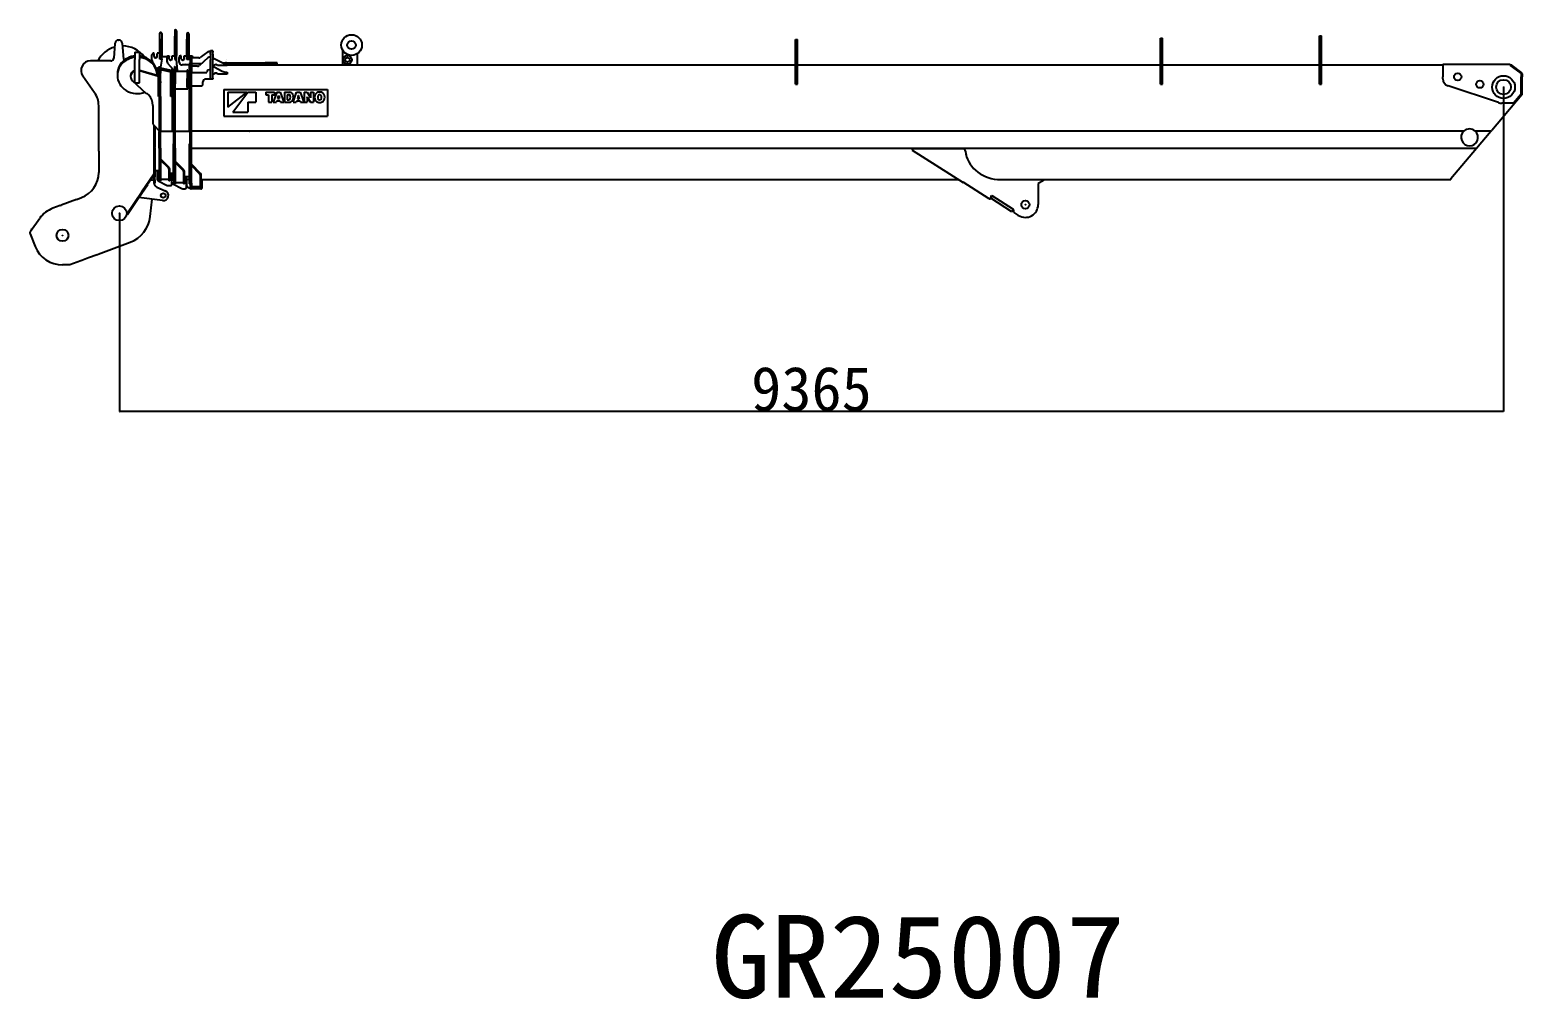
# Model space of a CAD drawing. Extents: x -31701 to 37626, y -27136 to 32271.
# Drawn here: x 25837 to 35934, y 3157 to 9711 of the extents above; entities that cross this region are included whole.
import ezdxf

# ---------------------------------------------------------------- set-up
doc = ezdxf.new("R2010")
doc.units = 0
doc.header["$PDMODE"] = 35
doc.layers.get('0').update_dxf_attribs({"linetype": 'CONTINUOUS'})
doc.layers.get('DEFPOINTS').update_dxf_attribs({"linetype": 'CONTINUOUS'})
doc.styles.add('MX_NOTE_STANDARD', font='txt.shx', dxfattribs={"bigfont": 'extfont.shx'})
doc.dimstyles.new('MXDIMSTYLE', dxfattribs={"dimtxt": 2.8, "dimasz": 2.5, "dimexe": 1, "dimexo": 0.5, "dimgap": 0.5, "dimtad": 1, "dimdsep": 46, "dimtxsty": 'MX_NOTE_STANDARD', "dimblk1": 'OPEN30', "dimblk2": 'OPEN30', "dimsah": 1, "dimcen": 2.5, "dimadec": 0, "dimazin": 0, "dimtfac": 1, "dimtmove": 0, "dimatfit": 3, "dimldrblk": 'OPEN30', "dimfxl": 1, "dimtzin": 0, "dimarcsym": 0})

# ---------------------------------------------------------------- blocks, each defined once
blk = doc.blocks.new('_OPEN30')
at = {"color": 0, "linetype": 'ByBlock', "lineweight": -2}
for p, q in [((-1, 0.267949), (0, 0)), ((0, 0), (-1, -0.267949)), ((0, 0), (-1, 0))]:
    blk.add_line(p, q, dxfattribs=at)
blk = doc.blocks.new('*D22')
at = {"color": 0, "linetype": 'Continuous', "lineweight": -2}
for p, q in [((35807.620822, 9323.553967), (35807.620822, 7130.093518)), ((26442.620212, 8470.554333), (26442.620212, 7130.093518)), ((35804.850822, 7131.093518), (26445.390212, 7131.093518))]:
    blk.add_line(p, q, dxfattribs=at)
at = {"layer": 'DEFPOINTS', "color": 0, "linetype": 'Continuous', "lineweight": 0}
for p in [(35807.620822, 9324.053967), (26442.620212, 8471.054333), (26442.620212, 7131.093518)]:
    blk.add_point(p, dxfattribs=at)
at = {"color": 0, "linetype": 'Continuous', "lineweight": -2, "xscale": 2.77, "yscale": 2.77, "zscale": 2.77, "rotation": 180}
blk.add_blockref('_OPEN30', (26442.620212, 7131.093518), dxfattribs=at)
at = {"color": 0, "linetype": 'Continuous', "lineweight": -2, "xscale": 2.77, "yscale": 2.77, "zscale": 2.77}
blk.add_blockref('_OPEN30', (35807.620822, 7131.093518), dxfattribs=at)
at = {"color": 0, "linetype": 'Continuous', "insert": (31125.120333, 7281.593518), "char_height": 300, "attachment_point": 5, "line_spacing_factor": 0.792857}
blk.add_mtext('\\A1;9365', dxfattribs=at)

msp = doc.modelspace()

# ---------------------------------------------------------------- linework, layer by layer
at = {"color": 162, "linetype": 'Continuous'}
for p, q in [((26816.62, 9704.55), (26816.62, 9668.05)), ((26829.62, 9704.55), (26829.62, 9668.05)), ((26829.62, 9704.55), (26829.62, 9668.05)), ((26412.67, 9619.17), (26404.18, 9519.36)), ((26437.58, 9642.05), (26437.66, 9642.05)), ((26471.69, 9511.93), (26462.57, 9619.17)), ((26715.62, 9512.55), (26715.62, 9688)), ((26728.62, 9687.57), (26728.62, 9651.05)), ((26728.62, 9512.55), (26728.62, 9651.05)), ((26728.62, 9651.05), (26728.62, 9531.59)), ((26816.62, 9531.46), (26816.62, 9668.05)), ((26829.62, 9510.05), (26829.62, 9668.05)), ((26829.62, 9668.05), (26829.62, 9537.94)), ((26899.62, 9684.55), (26899.62, 9648.05)), ((26899.62, 9510.05), (26899.62, 9648.05)), ((26912.62, 9684.55), (26912.62, 9648.05)), ((26912.62, 9684.55), (26912.62, 9648.05)), ((26912.62, 9510.05), (26912.62, 9648.05)), ((26912.62, 9648.05), (26912.62, 9537.82)), ((31017.09, 9644.9), (31030.09, 9644.9)), ((31017.09, 9344.52), (31017.09, 9644.9)), ((31030.09, 9344.52), (31030.09, 9644.9)), ((33487.12, 9654.9), (33500.12, 9654.9)), ((33487.12, 9344.52), (33487.12, 9654.9)), ((33500.12, 9344.52), (33500.12, 9654.9)), ((34562.09, 9669.9), (34575.09, 9669.9)), ((34562.09, 9344.52), (34562.09, 9669.9)), ((34575.09, 9344.52), (34575.09, 9669.9)), ((26384.25, 9501.05), (26247.62, 9501.05)), ((26547.62, 9561.16), (26579.62, 9561.16)), ((26547.62, 9561.16), (26547.62, 9532.85)), ((26547.62, 9532.85), (26547.62, 9511.58)), ((26547.62, 9353.89), (26547.62, 9511.58)), ((26579.62, 9561.16), (26579.62, 9532.85)), ((26579.62, 9532.85), (26579.62, 9511.58)), ((26579.62, 9353.89), (26579.62, 9511.58)), ((26662.62, 9508.99), (26662.62, 9542.55)), ((26663.03, 9506.17), (26667.27, 9491.75)), ((26677.37, 9552.55), (26672.62, 9552.55)), ((26677.37, 9532.05), (26677.37, 9552.05)), ((26715.62, 9552.55), (26697.87, 9552.55)), ((26697.87, 9532.05), (26697.87, 9552.05)), ((26715.62, 9512.55), (26715.62, 9515.61)), ((26728.62, 9512.55), (26715.62, 9512.55)), ((26722.12, 9512.55), (26715.62, 9512.55)), ((26728.62, 9512.55), (26721.62, 9459.55)), ((26728.62, 9512.55), (26722.12, 9512.55)), ((26728.62, 9531.59), (26766.46, 9531.54)), ((26728.62, 9515.59), (26728.62, 9512.55)), ((26763.62, 9524.66), (26763.62, 9499.23)), ((26773.62, 9534.55), (26778.37, 9534.55)), ((26778.37, 9534.55), (26778.37, 9531.52)), ((26778.4, 9514.55), (26778.4, 9534.55)), ((26798.87, 9534.55), (26816.62, 9534.55)), ((26798.87, 9534.55), (26798.87, 9531.49)), ((26798.9, 9514.55), (26798.9, 9534.55)), ((26816.62, 9534.55), (26816.62, 9510.05)), ((26816.65, 9510.05), (26829.65, 9510.05)), ((26835.62, 9435.55), (26829.58, 9510.05)), ((26846.62, 9493.55), (26846.62, 9525.09)), ((26861.37, 9535.05), (26856.62, 9535.05)), ((26861.37, 9515.05), (26861.37, 9535.05)), ((26881.87, 9535.05), (26899.62, 9535.05)), ((26881.87, 9514.55), (26881.87, 9534.55)), ((26913.62, 9510.05), (26899.62, 9510.05)), ((26913.62, 9535.05), (26927.28, 9535.05)), ((26913.62, 9535.05), (26913.62, 9510.05)), ((26923.62, 9527.63), (26929.62, 9527.63)), ((26923.62, 9475.08), (26923.62, 9527.63)), ((26929.62, 9475.08), (26929.62, 9527.63)), ((26929.62, 9527.63), (26929.62, 9488.14)), ((26979.8, 9521.96), (26929.62, 9521.96)), ((26942.31, 9521.96), (26934.35, 9532.12)), ((27041.62, 9522.94), (26985.61, 9470.27)), ((27041.62, 9561.85), (26991.5, 9525.73)), ((27059.62, 9564.01), (27049.27, 9564.01)), ((27059.62, 9525.76), (27049.27, 9525.76)), ((27059.62, 9569.65), (27059.62, 9560.86)), ((27075.62, 9569.65), (27059.62, 9569.65)), ((27075.62, 9569.65), (27059.62, 9569.65)), ((27059.62, 9545.64), (27059.62, 9560.86)), ((27059.62, 9545.64), (27059.62, 9509.19)), ((27059.62, 9383.34), (27059.62, 9509.19)), ((27075.62, 9569.65), (27075.62, 9560.86)), ((27075.62, 9545.64), (27075.62, 9560.86)), ((27075.62, 9545.64), (27075.62, 9509.19)), ((27075.62, 9518.09), (27083.62, 9518.09)), ((27075.62, 9383.34), (27075.62, 9509.19)), ((27083.62, 9518.09), (27137.32, 9489.75)), ((27951.62, 9575.91), (27951.62, 9473.4)), ((28051.62, 9549.62), (28051.62, 9473.4)), ((26275, 9285.03), (26194.59, 9398.47)), ((26428.62, 9413.36), (26428.62, 9411.67)), ((26428.62, 9404.06), (26428.62, 9402.37)), ((26518.62, 9399.2), (26518.62, 9395.4)), ((26707.62, 9399.21), (26579.62, 9437.37)), ((26707.62, 9395.4), (26579.62, 9433.56)), ((26707.62, 9450.47), (26691.42, 9452.77)), ((26707.62, 9446.67), (26692.84, 9448.76)), ((26698.62, 9413.35), (26698.62, 9411.66)), ((26698.62, 9404.05), (26698.62, 9402.36)), ((26707.62, 9379.55), (26707.62, 9459.55)), ((26721.62, 9459.55), (26707.62, 9459.55)), ((26721.62, 9459.55), (26707.62, 9459.55)), ((26721.62, 9379.55), (26721.62, 9459.55)), ((26721.62, 9453.85), (26782.62, 9440.35)), ((26721.62, 9453.85), (26721.62, 9442.38)), ((26721.62, 9453.85), (26782.62, 9440.35)), ((26721.62, 9442.38), (26721.62, 9417.72)), ((26721.62, 9442.38), (26791.62, 9426.89)), ((26768.75, 9485.85), (26808.62, 9441.55)), ((26782.62, 9440.35), (26791.62, 9430.99)), ((26791.62, 9430.99), (26782.62, 9440.35)), ((26801.62, 9441.57), (26791.62, 9441.57)), ((26791.62, 9376.57), (26791.62, 9441.57)), ((26801.62, 9441.57), (26791.62, 9441.57)), ((26801.62, 9376.57), (26801.62, 9441.57)), ((26801.62, 9403.55), (26806.62, 9403.55)), ((26806.62, 9410.55), (26806.62, 9324.05)), ((26806.62, 9410.55), (26808.62, 9410.55)), ((26808.62, 9441.55), (26814.62, 9441.55)), ((26808.62, 9425.99), (26808.62, 9431.55)), ((26808.62, 9431.55), (26814.62, 9431.55)), ((26808.62, 9425.99), (26808.62, 9394.85)), ((26808.62, 9394.85), (26808.62, 9381.41)), ((26814.62, 9462.55), (26820.62, 9462.55)), ((26814.62, 9462.55), (26814.62, 9346.67)), ((26814.62, 9462.55), (26820.62, 9462.55)), ((26820.62, 9462.55), (26820.62, 9346.67)), ((26820.62, 9438.55), (26820.62, 9462.55)), ((26827.62, 9431.55), (26820.62, 9438.55)), ((26820.62, 9431.55), (26900.62, 9431.55)), ((26831.62, 9431.55), (26827.62, 9431.55)), ((26835.62, 9435.55), (26831.62, 9431.55)), ((26917.62, 9473.55), (26866.62, 9473.55)), ((26887.58, 9482.97), (26887.82, 9482.97)), ((26900.62, 9441.55), (26906.62, 9441.55)), ((26900.62, 9441.55), (26900.62, 9381.55)), ((26906.62, 9441.55), (26906.62, 9381.55)), ((26917.62, 9432.05), (26906.62, 9432.05)), ((26917.62, 9482.55), (26923.62, 9488.55)), ((26917.62, 9482.55), (26923.62, 9482.55)), ((26917.62, 9482.55), (26917.62, 9476.99)), ((26917.62, 9445.85), (26917.62, 9476.99)), ((26917.62, 9476.99), (26923.62, 9476.99)), ((26917.62, 9445.85), (26923.62, 9445.85)), ((26917.62, 9445.85), (26917.62, 9432.41)), ((26917.62, 9333.55), (26917.62, 9432.41)), ((26917.62, 9432.41), (26923.62, 9432.41)), ((26923.62, 9475.08), (26923.62, 9439.73)), ((26929.62, 9475.08), (26923.62, 9475.08)), ((26929.62, 9439.73), (26923.62, 9439.73)), ((26923.62, 9028.05), (26923.62, 9439.73)), ((26929.62, 9488.14), (26932.62, 9482.66)), ((26929.62, 9475.08), (26929.62, 9439.73)), ((26929.62, 9464.64), (26929.62, 9459.17)), ((26970.33, 9464.64), (26929.62, 9464.64)), ((26929.62, 9459.17), (26929.62, 9430.59)), ((26929.62, 9028.05), (26929.62, 9439.73)), ((26929.62, 9430.59), (26932.62, 9423.45)), ((26932.62, 9482.66), (26998.79, 9482.66)), ((26932.62, 9423.45), (27034.62, 9423.45)), ((27085.62, 9469.3), (27075.62, 9469.3)), ((27075.62, 9460.81), (27083.62, 9460.81)), ((27075.62, 9460.81), (27075.62, 9454.45)), ((27075.62, 9412.02), (27075.62, 9454.45)), ((27085.62, 9412.02), (27075.62, 9412.02)), ((27083.62, 9460.81), (27137.32, 9432.48)), ((27170.62, 9469.3), (27105.62, 9469.3)), ((27170.62, 9412.02), (27105.62, 9412.02)), ((27142.01, 9487.55), (27159.97, 9487.55)), ((27167.56, 9487.55), (27159.97, 9487.55)), ((27167.22, 9482.73), (27170.62, 9482.73)), ((27167.22, 9425.46), (27170.62, 9425.46)), ((27167.56, 9487.55), (27428.62, 9487.55)), ((27170.62, 9482.73), (27170.62, 9476.37)), ((27170.62, 9476.37), (27170.62, 9469.3)), ((27170.62, 9473.55), (31017.09, 9473.55)), ((27170.62, 9473.55), (27428.62, 9473.55)), ((27170.62, 9425.46), (27170.62, 9419.09)), ((27170.62, 9419.09), (27170.62, 9412.02)), ((27510.62, 9487.55), (27428.62, 9487.55)), ((27510.62, 9473.55), (27428.62, 9473.55)), ((27510.62, 9473.55), (27510.62, 9487.55)), ((31030.09, 9473.55), (33487.12, 9473.55)), ((33500.12, 9473.55), (34562.09, 9473.55)), ((34575.09, 9473.55), (35397.62, 9473.55)), ((35397.62, 9479.55), (35397.62, 9393.55)), ((35397.62, 9479.55), (35853.62, 9479.55)), ((35397.62, 9379.7), (35397.62, 9393.55)), ((35417.62, 9479.55), (35417.63, 9479.55)), ((35477.62, 9479.55), (35477.62, 9479.55)), ((35853.62, 9479.55), (35853.62, 9469.05)), ((35853.62, 9473.55), (35863.62, 9473.55)), ((35853.62, 9469.05), (35927.62, 9415.55)), ((35863.62, 9473.55), (35863.62, 9469.05)), ((35863.62, 9469.05), (35929.47, 9421.55)), ((35927.62, 9415.55), (35927.62, 9393.55)), ((35927.62, 9276.55), (35927.62, 9393.55)), ((35933.62, 9413.44), (35933.62, 9394.05)), ((35933.62, 9277.72), (35933.62, 9394.05)), ((26626.82, 9279.59), (26531.64, 9366.71)), ((26547.62, 9353.89), (26579.62, 9353.89)), ((26707.62, 9363.29), (26707.62, 9379.55)), ((26707.62, 9260.55), (26707.62, 9363.29)), ((26721.62, 9363.29), (26721.62, 9379.55)), ((26721.62, 9260.55), (26721.62, 9363.29)), ((26721.62, 9362.55), (26721.62, 9352.55)), ((26791.62, 9366.15), (26791.62, 9376.57)), ((26791.62, 9268.97), (26791.62, 9366.15)), ((26801.62, 9366.15), (26801.62, 9376.57)), ((26801.62, 9268.97), (26801.62, 9366.15)), ((26806.62, 9293.55), (26806.62, 9324.05)), ((26806.62, 9293.55), (26808.62, 9293.55)), ((26808.62, 9312.55), (26808.62, 9381.41)), ((26808.62, 9030.55), (26808.62, 9312.55)), ((26814.62, 9028.05), (26814.62, 9346.67)), ((26820.62, 9028.05), (26820.62, 9346.67)), ((26820.62, 9312.55), (26900.62, 9312.55)), ((26900.62, 9322.55), (26900.62, 9381.55)), ((26900.62, 9322.55), (26900.62, 9312.55)), ((26900.62, 9312.55), (26906.62, 9312.55)), ((26906.62, 9322.55), (26906.62, 9381.55)), ((26906.62, 9343.05), (26917.62, 9343.05)), ((26906.62, 9322.55), (26906.62, 9312.55)), ((26917.62, 9030.55), (26917.62, 9333.55)), ((26917.62, 9333.55), (26923.62, 9333.55)), ((26929.62, 9333.55), (26997.62, 9333.55)), ((27007.62, 9343.55), (27007.62, 9358.55)), ((27059.62, 9378.55), (27027.62, 9378.55)), ((27059.62, 9383.34), (27059.62, 9378.42)), ((27075.62, 9378.42), (27059.62, 9378.42)), ((27075.62, 9383.34), (27075.62, 9378.42)), ((27149.62, 9308.4), (27149.62, 9128.4)), ((27149.62, 9308.4), (27849.61, 9308.4)), ((27175.98, 9289.53), (27175.91, 9188.09)), ((27175.91, 9188.09), (27307.86, 9289.45)), ((27175.98, 9289.53), (27307.86, 9289.45)), ((27209.71, 9154.25), (27311.24, 9289.45)), ((27311.24, 9289.45), (27365.34, 9289.42)), ((27365.34, 9289.42), (27365.3, 9221.79)), ((27432.97, 9289.38), (27432.96, 9271.02)), ((27432.97, 9289.38), (27492.11, 9289.34)), ((27507.41, 9289.33), (27482.9, 9221.71)), ((27492.11, 9289.34), (27492.1, 9270.99)), ((27507.41, 9289.33), (27530.52, 9289.32)), ((27530.52, 9289.32), (27554.95, 9221.67)), ((27558.56, 9289.3), (27558.52, 9221.66)), ((27558.56, 9289.3), (27592.36, 9289.28)), ((27617.32, 9221.63), (27641.83, 9289.25)), ((27641.83, 9289.25), (27664.95, 9289.24)), ((27849.61, 9308.4), (27849.61, 9128.4)), ((31017.09, 9344.52), (31030.09, 9344.52)), ((33487.12, 9344.52), (33500.12, 9344.52)), ((34562.09, 9344.52), (34575.09, 9344.52)), ((35773.14, 9219.6), (35431.95, 9332.22)), ((26302.62, 8889.81), (26302.62, 9198.29)), ((26635.17, 9275.36), (26639.68, 9270.8)), ((26668.62, 9200.44), (26668.62, 9079.86)), ((26721.62, 9260.55), (26707.62, 9260.55)), ((26717.62, 9260.55), (26712.62, 9255.55)), ((26712.62, 9255.55), (26712.62, 9031.55)), ((26717.62, 9260.55), (26719.62, 9260.55)), ((26719.62, 9260.55), (26721.62, 9258.55)), ((26721.62, 9258.55), (26721.62, 9028.55)), ((26791.62, 9260.57), (26791.62, 9268.97)), ((26801.62, 9260.57), (26791.62, 9260.57)), ((26801.62, 9260.57), (26801.62, 9268.97)), ((26801.62, 9026.57), (26801.62, 9260.57)), ((27311.2, 9221.82), (27311.16, 9154.19)), ((27311.2, 9221.82), (27365.3, 9221.79)), ((27432.96, 9271.02), (27451.83, 9271.01)), ((27451.83, 9271.01), (27451.8, 9221.73)), ((27451.8, 9221.73), (27473.21, 9221.72)), ((27473.24, 9271), (27473.21, 9221.72)), ((27473.24, 9271), (27492.1, 9270.99)), ((27482.9, 9221.71), (27504.99, 9221.7)), ((27508.03, 9231.55), (27504.99, 9221.7)), ((27508.03, 9231.55), (27529.83, 9231.54)), ((27517.48, 9262.12), (27512.44, 9245.82)), ((27512.44, 9245.82), (27525.43, 9245.82)), ((27518.72, 9267.57), (27519.19, 9267.57)), ((27520.39, 9262.22), (27525.43, 9245.82)), ((27529.83, 9231.54), (27532.86, 9221.68)), ((27532.86, 9221.68), (27554.95, 9221.67)), ((27558.52, 9221.66), (27590.69, 9221.64)), ((27578.6, 9272.63), (27578.58, 9238.65)), ((27578.58, 9238.65), (27587.3, 9238.64)), ((27578.6, 9272.63), (27587.43, 9272.63)), ((27617.32, 9221.63), (27639.41, 9221.61)), ((27642.46, 9231.47), (27639.41, 9221.61)), ((27642.46, 9231.47), (27664.25, 9231.46)), ((27651.89, 9262.01), (27646.87, 9245.74)), ((27646.87, 9245.74), (27659.86, 9245.73)), ((27653.14, 9267.49), (27653.61, 9267.49)), ((27654.81, 9262.14), (27659.86, 9245.73)), ((27664.25, 9231.46), (27667.28, 9221.6)), ((27664.95, 9289.24), (27689.38, 9221.58)), ((27667.28, 9221.6), (27689.38, 9221.58)), ((27692.99, 9289.22), (27692.95, 9221.58)), ((27692.95, 9221.58), (27712.32, 9221.57)), ((27692.99, 9289.22), (27713.04, 9289.21)), ((27712.04, 9258.96), (27712.42, 9258.96)), ((27712.34, 9253.86), (27712.32, 9221.57)), ((27713.04, 9289.21), (27732.94, 9256.78)), ((27715.12, 9254.08), (27735.09, 9221.56)), ((27735.09, 9221.56), (27755.14, 9221.54)), ((27735.71, 9251.81), (27736.09, 9251.81)), ((27735.81, 9289.19), (27735.79, 9257.08)), ((27735.81, 9289.19), (27755.19, 9289.18)), ((27755.19, 9289.18), (27755.14, 9221.54)), ((35931.25, 9271.26), (35727.58, 9030.55)), ((35875.12, 9214.55), (35797.14, 9214.55)), ((35927.62, 9276.55), (35875.12, 9214.55)), ((27149.62, 9128.4), (27849.61, 9128.4)), ((27209.71, 9154.25), (27311.16, 9154.19)), ((26674.48, 9065.71), (26713.62, 9026.57)), ((26676.62, 9063.57), (26676.62, 8915.55)), ((26682.62, 8995.05), (26682.62, 9057.57)), ((26682.62, 9057.57), (26682.62, 8920.55)), ((26682.62, 8995.05), (26682.62, 8992.05)), ((26682.62, 8992.05), (26682.62, 8925.05)), ((26717.62, 9026.55), (26712.62, 9031.55)), ((26712.62, 8910.05), (26712.62, 9024.05)), ((26712.62, 9024.05), (26721.62, 9024.05)), ((26713.62, 9026.57), (26717.6, 9026.57)), ((26717.62, 9026.55), (26719.62, 9026.55)), ((26721.62, 9028.55), (26719.62, 9026.55)), ((26719.64, 9026.57), (26801.62, 9026.57)), ((26721.62, 8910.05), (26721.62, 9024.05)), ((26801.62, 9027.05), (26811.62, 9027.05)), ((26808.62, 9030.55), (26808.62, 9030.05)), ((26811.62, 9027.05), (26808.62, 9030.05)), ((26811.62, 9027.05), (26815.62, 9027.05)), ((26811.62, 8910.05), (26811.62, 9024.05)), ((26811.62, 9024.05), (26820.62, 9024.05)), ((26816.62, 9026.05), (26814.62, 9028.05)), ((26816.62, 9026.05), (26818.62, 9026.05)), ((26818.62, 9026.05), (26820.62, 9028.05)), ((26819.62, 9027.05), (26920.62, 9027.05)), ((26820.62, 8910.05), (26820.62, 9024.05)), ((26917.62, 9030.55), (26917.62, 9030.05)), ((26920.62, 9027.05), (26917.62, 9030.05)), ((26924.62, 9027.05), (26920.62, 9027.05)), ((26920.62, 8910.05), (26920.62, 9024.05)), ((26920.62, 9024.05), (26929.62, 9024.05)), ((26925.62, 9026.05), (26923.62, 9028.05)), ((26927.62, 9026.05), (26925.62, 9026.05)), ((26927.62, 9026.05), (26929.62, 9028.05)), ((35540.2, 9027.05), (26928.62, 9027.05)), ((26929.62, 8643.27), (26929.62, 9024.05)), ((27322.82, 9026.65), (27321.92, 9025.45)), ((27325.62, 9027.05), (27323.62, 9027.05)), ((27326.42, 9026.65), (27327.32, 9025.45)), ((35724.62, 9027.05), (35615.04, 9027.05)), ((35620.05, 9025.05), (35617.22, 9025.05)), ((35722.7, 9025.05), (35620.05, 9025.05)), ((35625.06, 8910.05), (35722.7, 9025.05)), ((35724.62, 9027.05), (35727.58, 9030.55)), ((26302.62, 8889.81), (26302.62, 8884.87)), ((26675.62, 8915.55), (26682.62, 8915.55)), ((26675.62, 8915.55), (26675.62, 8716.38)), ((26675.62, 8915.55), (26676.62, 8915.55)), ((26676.62, 8915.55), (26677.62, 8915.55)), ((26682.62, 8920.55), (26677.62, 8915.55)), ((26682.62, 8915.55), (26682.62, 8716.38)), ((26682.62, 8911.05), (26682.62, 8877.05)), ((26712.62, 8910.05), (26712.62, 8691.14)), ((26721.62, 8910.05), (26721.62, 8691.14)), ((26805.62, 8940.05), (26811.62, 8940.05)), ((26805.62, 8940.05), (26805.62, 8932.91)), ((26805.62, 8932.91), (26805.62, 8920.05)), ((26805.62, 8920.05), (26805.62, 8890.7)), ((26805.62, 8890.7), (26805.62, 8882.21)), ((26811.62, 8910.05), (26811.62, 8670.13)), ((26820.62, 8910.05), (26820.62, 8670.13)), ((26920.62, 8940.05), (26914.62, 8940.05)), ((26914.62, 8940.05), (26914.62, 8932.91)), ((26914.62, 8932.91), (26914.62, 8890.81)), ((26914.62, 8890.81), (26914.62, 8875.82)), ((26920.62, 8910.05), (26920.62, 8643.27)), ((26929.62, 8910.05), (35625.06, 8910.05)), ((32147.66, 8907.62), (31806.87, 8907.62)), ((31806.87, 8907.62), (31806.87, 8897.62)), ((31806.87, 8897.62), (32150.39, 8679.83)), ((35451.02, 8705.05), (35625.06, 8910.05)), ((26302.62, 8884.87), (26302.62, 8767.71)), ((26682.62, 8877.05), (26682.62, 8765.05)), ((26721.62, 8830.05), (26725.86, 8834.3)), ((26774.69, 8776.98), (26721.62, 8830.05)), ((26721.62, 8826.26), (26721.62, 8830.05)), ((26721.62, 8736.61), (26721.62, 8826.26)), ((26778.93, 8781.23), (26725.86, 8834.3)), ((26805.62, 8882.21), (26805.62, 8861.54)), ((26805.62, 8861.54), (26805.62, 8822.83)), ((26805.62, 8822.83), (26805.62, 8805.89)), ((26805.62, 8805.89), (26805.62, 8801.7)), ((26805.62, 8801.7), (26805.62, 8757.21)), ((26820.62, 8813.57), (26824.86, 8817.81)), ((26873.69, 8760.5), (26820.62, 8813.57)), ((26820.62, 8809.79), (26820.62, 8813.55)), ((26820.62, 8813.55), (26873.25, 8760.9)), ((26820.62, 8726.55), (26820.62, 8809.79)), ((26877.93, 8764.74), (26824.86, 8817.81)), ((26914.62, 8875.82), (26914.62, 8816.96)), ((26914.62, 8816.96), (26914.62, 8791.97)), ((26914.62, 8791.97), (26914.62, 8743.72)), ((26929.62, 8793.05), (26933.86, 8797.3)), ((26987.69, 8734.98), (26929.62, 8793.05)), ((26929.62, 8788.91), (26929.62, 8793.05)), ((26929.62, 8679.03), (26929.62, 8788.91)), ((26991.93, 8739.23), (26933.86, 8797.3)), ((32171.38, 8867.86), (32172.52, 8862.62)), ((26302.62, 8767.71), (26302.62, 8764.3)), ((26302.62, 8764.3), (26302.62, 8745.75)), ((26675.62, 8736.24), (26592.83, 8613.41)), ((26675.62, 8728.19), (26596.57, 8610.89)), ((26654.79, 8697.28), (26674.64, 8694.82)), ((26674.64, 8694.82), (26675.13, 8677.99)), ((26675.62, 8695.91), (26675.62, 8716.38)), ((26675.62, 8695.91), (26675.62, 8674.55)), ((26682.62, 8765.05), (26686.62, 8761.05)), ((26682.62, 8744.05), (26682.62, 8765.05)), ((26682.62, 8695.91), (26682.62, 8716.38)), ((26682.62, 8695.91), (26682.62, 8674.55)), ((26686.62, 8761.05), (26712.62, 8761.05)), ((26698.62, 8761.05), (26698.62, 8700.12)), ((26703.99, 8691.25), (26765.45, 8659.19)), ((26712.62, 8691.14), (26721.62, 8691.14)), ((26721.62, 8731.43), (26721.62, 8736.61)), ((26721.62, 8700.79), (26721.62, 8731.43)), ((26721.62, 8700.79), (26749.62, 8700.79)), ((26749.62, 8700.79), (26777.62, 8700.79)), ((26777.62, 8769.91), (26777.62, 8691.14)), ((26783.62, 8691.14), (26777.62, 8691.14)), ((26783.62, 8691.14), (26783.62, 8769.91)), ((26783.62, 8741.05), (26805.62, 8741.05)), ((26783.62, 8741.05), (26797.62, 8741.05)), ((26797.62, 8679.12), (26797.62, 8741.05)), ((26797.62, 8713.58), (26797.62, 8720.42)), ((26797.62, 8668.05), (26797.62, 8694.58)), ((26805.62, 8757.21), (26805.62, 8744.73)), ((26805.62, 8744.73), (26805.62, 8712.63)), ((26805.62, 8712.63), (26805.62, 8707.66)), ((26805.62, 8707.66), (26805.62, 8690.77)), ((26811.62, 8690.77), (26805.62, 8690.77)), ((26820.62, 8721.44), (26820.62, 8726.55)), ((26820.62, 8679.97), (26820.62, 8721.44)), ((26876.62, 8753.43), (26876.62, 8670.13)), ((26882.62, 8670.13), (26882.62, 8753.43)), ((26882.62, 8720.05), (26914.62, 8720.05)), ((26882.62, 8720.05), (26896.62, 8720.05)), ((26896.62, 8720.05), (26896.62, 8715.05)), ((26896.62, 8647.05), (26896.62, 8715.05)), ((26896.62, 8699.05), (26896.62, 8658.78)), ((26898.62, 8701.05), (26914.62, 8701.05)), ((26914.62, 8743.72), (26914.62, 8725.33)), ((26914.62, 8725.33), (26914.62, 8693.58)), ((26914.62, 8693.58), (26914.62, 8685.58)), ((26914.62, 8685.58), (26914.62, 8668.98)), ((26990.62, 8643.28), (26990.62, 8727.91)), ((26996.62, 8643.28), (26996.62, 8727.91)), ((26996.62, 8698.05), (32121.64, 8698.05)), ((27003.62, 8693.05), (27003.62, 8698.05)), ((27003.62, 8646.05), (27003.62, 8693.05)), ((32382.8, 8698.05), (35451.02, 8698.05)), ((32692.62, 8689.05), (32658.62, 8671.05)), ((32692.62, 8698.05), (32692.62, 8691.05)), ((32692.62, 8691.05), (32692.62, 8689.05)), ((35451.02, 8705.05), (35451.02, 8698.05)), ((26492.79, 8464.98), (26592.83, 8613.41)), ((26591.11, 8610.86), (26492.79, 8464.98)), ((26496.52, 8462.46), (26596.57, 8610.89)), ((26573.31, 8576.38), (26633.96, 8666.37)), ((26594.44, 8615.79), (26591.11, 8610.86)), ((26675.53, 8673.68), (26675.62, 8674.55)), ((26675.62, 8674.55), (26682.62, 8674.55)), ((26696.69, 8646.7), (26752.8, 8623.4)), ((26770.07, 8658.05), (26787.62, 8658.05)), ((26797.62, 8667.05), (26797.57, 8667.05)), ((26797.62, 8667.88), (26797.62, 8667.05)), ((26805.45, 8667.05), (26797.62, 8667.05)), ((26802.99, 8670.25), (26864.45, 8638.19)), ((26805.45, 8667.05), (26809.12, 8667.05)), ((26811.62, 8670.13), (26820.62, 8670.13)), ((26820.62, 8679.97), (26848.62, 8679.97)), ((26848.62, 8679.97), (26876.62, 8679.97)), ((26869.07, 8637.05), (26886.62, 8637.05)), ((26882.62, 8670.13), (26876.62, 8670.13)), ((26896.77, 8657.05), (26896.62, 8657.05)), ((26901.56, 8650.16), (26923.28, 8637.43)), ((26920.62, 8668.98), (26914.62, 8668.98)), ((26920.62, 8643.27), (26929.62, 8643.27)), ((26993.62, 8636.05), (26928.33, 8636.05)), ((26929.62, 8674.53), (26929.62, 8679.03)), ((26929.62, 8674.53), (26929.62, 8650.4)), ((26990.62, 8650.4), (26929.62, 8650.4)), ((26990.62, 8643.28), (26996.62, 8643.28)), ((32150.39, 8681.68), (32150.39, 8679.83)), ((32328.43, 8568.66), (32150.39, 8681.68)), ((32336.3, 8568.66), (32344, 8590.73)), ((32347.69, 8588.39), (32337.67, 8572.59)), ((32344, 8590.73), (32347.69, 8588.39)), ((32491.4, 8497.28), (32347.69, 8588.39)), ((32658.62, 8671.05), (32658.62, 8529.05)), ((26041.94, 8523.21), (25992.26, 8504.56)), ((26041.94, 8523.21), (26047.52, 8525.3)), ((26151.33, 8564.27), (26047.52, 8525.3)), ((26151.33, 8564.27), (26159.42, 8567.3)), ((26159.42, 8567.3), (26185.87, 8577.23)), ((26735.07, 8556.34), (26573.31, 8576.38)), ((26651.43, 8449.21), (26663.88, 8565.16)), ((32328.43, 8568.66), (32336.3, 8568.66)), ((32481.22, 8481.23), (32337.57, 8572.31)), ((32399.36, 8555.63), (32399.37, 8555.62)), ((32417.71, 8544), (32417.62, 8544.05)), ((32491.4, 8497.28), (32481.22, 8481.23)), ((32493.62, 8495.05), (32491.04, 8496.72)), ((32493.62, 8477.05), (32493.62, 8495.05)), ((25840.46, 8350.84), (25903.23, 8436.9)), ((26492.79, 8464.98), (26492.29, 8465.31)), ((26492.79, 8464.98), (26496.52, 8462.46)), ((32493.62, 8477.05), (32522.37, 8459.05)), ((32522.37, 8459.05), (32526.98, 8456.17)), ((25838.05, 8331.64), (25871.88, 8246.9)), ((26291.6, 8190.55), (26232.88, 8168.49)), ((26299.69, 8193.59), (26291.6, 8190.55)), ((26299.69, 8193.59), (26516.49, 8275.04)), ((26106.62, 8121.05), (26057.62, 8121.05)), ((26182.23, 8149.46), (26106.62, 8121.05)), ((26187.8, 8151.55), (26182.23, 8149.46)), ((26232.88, 8168.49), (26187.8, 8151.55))]:
    msp.add_line(p, q, dxfattribs=at)
for centre, radius in [((28013.62, 9608.4), 70), ((28013.62, 9608.4), 29), ((27985.62, 9508.4), 30), ((27985.62, 9508.4), 15), ((35497.62, 9393.05), 25), ((35807.62, 9324.05), 77), ((35647.62, 9343.05), 25), ((35807.62, 9324.05), 50), ((26739.37, 8591.07), 15.5), ((26442.62, 8471.05), 50), ((32572.62, 8529.05), 27.5), ((26057.62, 8321.05), 40)]:
    msp.add_circle(centre, radius, dxfattribs=at)
for centre, radius, start, end in [((26722.12, 9687.55), 6.5, 356.086956, 176.086962), ((26823.12, 9704.55), 6.5, 176.086962, 179.999995), ((26823.12, 9704.55), 6.5, 3.913044, 176.086962), ((26823.12, 9704.55), 6.5, 0, 3.913044), ((26462.62, 9416.05), 186.5, 106.186936, 152.88593), ((26437.58, 9617.05), 25, 90.000003, 175.13549), ((26437.66, 9617.05), 25, 4.864515, 90.000003), ((26462.62, 9416.05), 186.5, 36.70792, 89.581565), ((26906.12, 9684.55), 6.5, 176.086962, 179.999995), ((26906.12, 9684.55), 6.5, 3.913044, 176.086962), ((26906.12, 9684.55), 6.5, 0, 3.913044), ((26247.62, 9436.05), 65, 90.000003, 215.329012), ((26384.25, 9521.05), 20, 269.999997, 355.135485), ((26491.62, 9513.62), 20, 184.86451, 206.650027), ((26672.62, 9542.55), 10, 90.000003, 180.000005), ((26672.62, 9508.99), 10, 180.000005, 196.389539), ((26687.62, 9532.05), 10.25, 180, 0), ((26773.62, 9524.55), 10, 90.000003, 180.635444), ((26783.62, 9499.23), 20, 180.000005, 221.987217), ((26788.65, 9514.55), 10.25, 180, 0), ((26856.62, 9525.05), 10, 90, 180), ((26866.62, 9493.55), 20, 180.000005, 269.999997), ((26871.62, 9514.55), 10.25, 180, 0), ((26927.28, 9525.05), 10, 45.000082, 90), ((26979.8, 9541.96), 20, 270, 305.775438), ((35923.62, 9413.44), 10, 0, 54.192244), ((26997.62, 9343.55), 10, 269.999997, 0), ((27027.62, 9358.55), 20, 90.000003, 180.000005), ((27592.34, 9262.77), 26.51, 23.897607, 89.965005), ((27797.65, 9249.9), 40.79, 72.700859, 107.228112), ((35447.62, 9379.7), 50, 180.000005, 251.732329), ((26152.62, 9198.29), 150, 0, 35.329017), ((26523.05, 9064.43), 238.88, 62.008002, 64.251023), ((26568.62, 9200.44), 100, 0, 44.716726), ((27483.61, 9272.69), 35.48, 342.668072, 351.703697), ((27554.3, 9272.65), 35.48, 188.226313, 197.097998), ((27587.31, 9250.88), 12.24, 269.965005, 340.240297), ((27587.42, 9260.73), 11.9, 22.17799, 89.965005), ((27590.71, 9250.53), 28.89, 269.965005, 341.591049), ((27574.52, 9255.47), 25.83, 340.240297, 22.17799), ((27575.87, 9255.47), 44.53, 341.591049, 23.897607), ((27618.03, 9272.61), 35.48, 342.612966, 351.7037), ((27688.73, 9272.57), 35.48, 188.226346, 197.098002), ((27668.83, 9253.89), 43.51, 359.965005, 6.69481), ((27772.52, 9289.17), 67.27, 206.687881, 211.438701), ((27675.61, 9221.59), 67.27, 26.687913, 31.543171), ((27779.3, 9256.88), 43.51, 179.735738, 186.694793), ((27804.11, 9255.33), 40.79, 152.903488, 207.026763), ((27794.42, 9250.39), 29.91, 207.026763, 252.701998), ((27794.43, 9260.29), 29.91, 107.228112, 152.903488), ((27819.23, 9255.32), 34.33, 165.097357, 194.473202), ((27797.65, 9260.77), 40.79, 252.701998, 287.22905), ((27797.65, 9249.68), 12.02, 194.138588, 344.761774), ((27797.65, 9260.99), 12.02, 14.141234, 164.764484), ((27776.07, 9255.35), 34.33, 345.096388, 14.474107), ((27800.88, 9250.39), 29.91, 287.22905, 332.903246), ((27800.88, 9260.28), 29.91, 27.026521, 72.700859), ((27791.19, 9255.34), 40.79, 332.903246, 27.026521), ((35807.62, 9324.05), 110, 251.732329, 264.534992), ((35923.62, 9277.72), 10, 319.763642, 0), ((26688.62, 9079.86), 20, 180.000005, 225), ((27321.12, 9026.05), 1, 269.999997, 323.130103), ((27323.62, 9026.05), 1, 90.000003, 143.130097), ((27325.62, 9026.05), 1, 36.869897, 90.000003), ((27328.12, 9026.05), 1, 216.869903, 269.999997), ((35577.62, 8984.05), 57, 134.003421, 45.996574), ((35577.62, 8984.05), 57, 131.028327, 134.003503), ((35577.62, 8984.05), 57, 48.971746, 131.028259), ((35577.62, 8984.05), 57, 45.996495, 48.971664), ((32147.66, 8887.62), 20, 6.131316, 90), ((26122.62, 8745.75), 180, 290.573244, 0), ((26708.62, 8700.12), 10, 180.000005, 242.447185), ((26767.62, 8769.91), 10, 0, 45.000001), ((26767.62, 8769.91), 16, 0, 45.000001), ((26866.62, 8753.43), 10, 0, 45.000001), ((26866.62, 8753.43), 16, 0, 45.000001), ((26898.62, 8699.05), 2, 90.000003, 180.000005), ((26980.62, 8727.91), 10, 0, 45.000001), ((26980.62, 8727.91), 16, 0, 45.000001), ((26710.12, 8679.02), 35, 181.683159, 247.444295), ((26739.37, 8591.07), 35, 262.937001, 67.444293), ((26770.07, 8668.05), 10, 242.447185, 269.999997), ((26787.62, 8668.05), 10, 269.999997, 0), ((26807.62, 8679.12), 10, 180.000005, 242.447185), ((26869.07, 8647.05), 10, 242.447185, 269.999997), ((26886.62, 8647.05), 10, 269.999997, 0), ((26906.62, 8658.78), 10, 180.000005, 239.62088), ((26928.33, 8646.05), 10, 239.62088, 269.999997), ((26993.62, 8646.05), 10, 269.999997, 0), ((26060.78, 8322), 195, 110.573243, 143.895229), ((32572.62, 8529.05), 86, 237.944916, 0), ((26442.62, 8471.05), 50, 331.352107, 353.407005), ((26442.63, 8471.63), 210, 290.591515, 353.873067), ((25856.62, 8339.05), 20, 143.895229, 201.764024), ((25851.27, 8372.43), 11.37, 229.028773, 234.789778), ((26057.62, 8321.05), 200, 201.764024, 269.999997)]:
    msp.add_arc(centre, radius, start, end, dxfattribs=at)
for centre, major_axis, ratio, start_param, end_param in [((26563.62, 9413.35), (-135, 0), 0.906308, 5.21238898, 6.2831464), ((26563.62, 9404.06), (-135, 0), 0.906308, 5.21238898, 6.2831464), ((26563.62, 9413.35), (-135, 0), 0.906308, 4.83119176, 5.21238898), ((26563.62, 9404.06), (-135, 0), 0.906308, 4.8311868, 5.21238898), ((26563.62, 9413.35), (-135, 0), 0.906308, 3.14155374, 4.5935855), ((26563.62, 9404.06), (-135, 0), 0.906308, 3.14155374, 4.59359115), ((26816.62, 9523.46), (0.02, 14.5), 0.000628, 0, 0.98638477), ((27049.27, 9557.93), (-10, 0), 0.608263, 4.71238898, 5.58209388), ((27049.27, 9517.82), (-10, 0), 0.793736, 4.71238898, 5.58209388), ((27169.62, 9522.94), (0.02, 13.5), 0.000628, 3.12369847, 3.14157548), ((26563.62, 9411.66), (-135, 0), 0.906308, 6.2831464, 6.31427359), ((26563.62, 9402.37), (-135, 0), 0.906308, 6.2831464, 8.2517843), ((26563.62, 9399.21), (-45, 0), 0.906308, 5.07589704, 6.28319802), ((26563.62, 9395.4), (-45, 0), 0.906308, 5.07589708, 6.28319802), ((26563.62, 9395.4), (-45, 0), 0.906308, 0, 0.78045416), ((26563.62, 9411.66), (-135, 0), 0.906308, 3.11049928, 3.14155374), ((26563.62, 9402.37), (-135, 0), 0.906308, 3.1376881, 3.14155374), ((26970.33, 9480.51), (-20, 0), 0.793736, 1.57079633, 2.44050122), ((27059.62, 9423.45), (-25, 0), 0.793736, 4.71238898, 6.28318531), ((27095.62, 9469.3), (-10, 0), 0.707107, 3.14159265, 6.28318531), ((27095.62, 9412.02), (-10, 0), 0.707107, 3.14159265, 6.28318531), ((27167.22, 9518.09), (50, 0), 0.707107, 4.07128021, 4.19053156), ((27167.22, 9460.81), (-50, 0), 0.707107, 0.92968756, 1.57079633), ((27167.22, 9518.09), (-50, 0), 0.707107, 1.04237916, 1.57079633), ((32413.28, 8909.42), (246.79, 0), 0.863082, 3.23404237, 4.58853181)]:
    msp.add_ellipse(centre, major_axis=major_axis, ratio=ratio, start_param=start_param, end_param=end_param, dxfattribs=at)
at = {"color": 20, "linetype": 'Continuous'}
for p in [(35807.62, 9324.05), (32572.62, 8529.05), (26442.62, 8471.05), (26057.62, 8321.05)]:
    msp.add_point(p, dxfattribs=at)

# ---------------------------------------------------------------- texts
at = {"color": 7, "linetype": 'Continuous', "insert": (30447.03, 3725.71), "char_height": 560, "attachment_point": 1, "line_spacing_factor": 0.6}
msp.add_mtext('\\W1.050;\\A1;GR25007', dxfattribs=at)

# ---------------------------------------------------------------- dimensions: what is measured, and where the dimension line sits
at = {"color": 7, "linetype": 'Continuous'}
dim = msp.add_linear_dim(base=(26442.62, 7131.09), p1=(35807.62, 9324.05), p2=(26442.62, 8471.05), text='\\A1;<>', dimstyle='MXDIMSTYLE', override={"dimtxt": 300, "dimasz": 2.77, "dimdec": 1, "dimtzin": 8}, dxfattribs=at)
dim.commit()
dim.dimension.update_dxf_attribs({"geometry": '*D22', "text_midpoint": (31125.12, 7131.09), "dimtype": 160})

doc.saveas('drawing.dxf')
